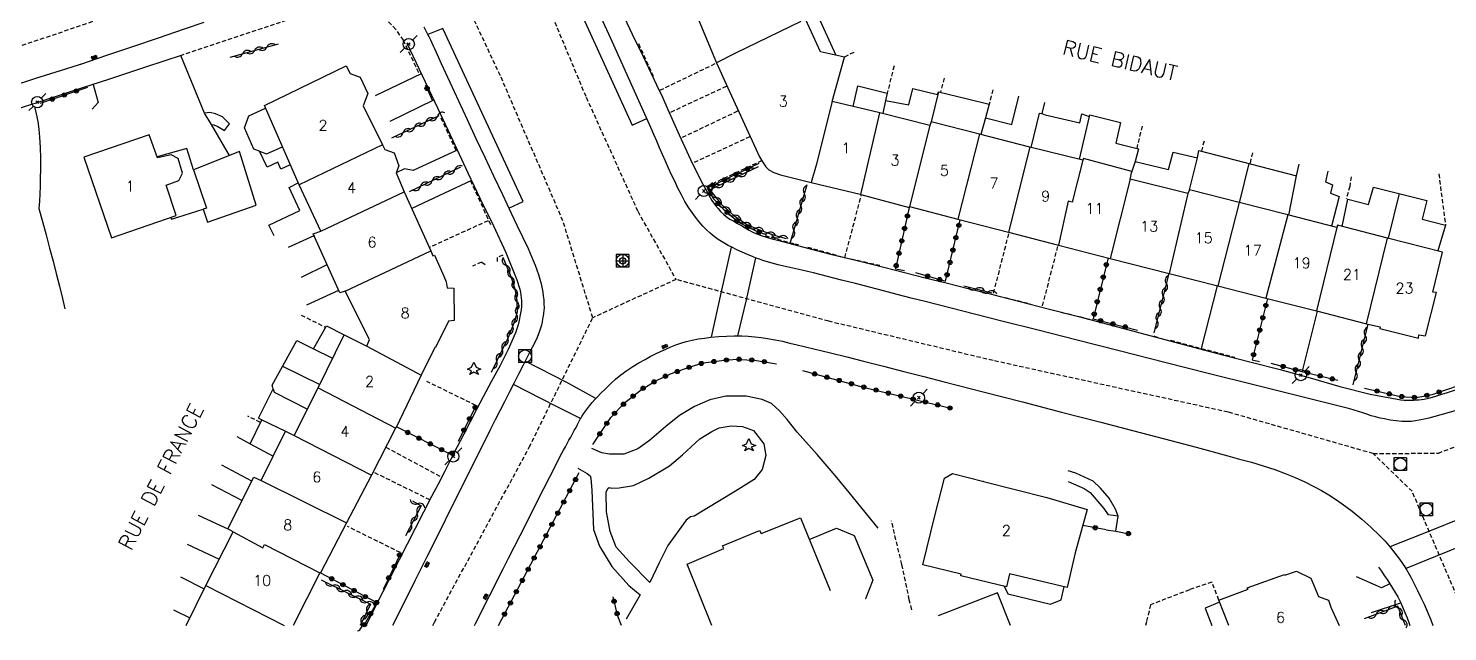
# Model space of a CAD drawing. Header units: millimetres. Extents: x 254999 to 256000, y 142999 to 144000.
# Drawn here: x 255585.3 to 255753, y 142999.3 to 143070.6 of the extents above; entities that cross this region are included whole.
import ezdxf
from ezdxf.enums import TextEntityAlignment as Align

# ---------------------------------------------------------------- set-up
doc = ezdxf.new("R2010")
doc.units = ezdxf.units.MM
doc.linetypes.add('DASHED', pattern=[0.75, 0.5, -0.25])
doc.layers.get('0').update_dxf_attribs({"linetype": 'CONTINUOUS'})
for name, color, linetype in [('W0001', 6, 'DASHED'), ('W0006', 2, 'CONTINUOUS'), ('W0014', 7, 'CONTINUOUS'), ('W0017', 7, 'CONTINUOUS'), ('W0020', 2, 'CONTINUOUS'), ('W0101', 7, 'CONTINUOUS'), ('W0104', 1, 'CONTINUOUS'), ('W0105', 7, 'CONTINUOUS'), ('W0112', 1, 'DASHED'), ('W0303', 7, 'CONTINUOUS'), ('W0310', 3, 'CONTINUOUS'), ('W0323', 7, 'CONTINUOUS'), ('W0333', 7, 'CONTINUOUS'), ('W0401', 7, 'CONTINUOUS'), ('W0420', 7, 'CONTINUOUS'), ('W0473', 7, 'CONTINUOUS'), ('W0853', 7, 'CONTINUOUS'), ('W0989', 7, 'CONTINUOUS'), ('W0991', 7, 'CONTINUOUS'), ('W1102', 7, 'CONTINUOUS')]:
    doc.layers.add(name, color=color, linetype=linetype)
doc.styles.get("Standard").update_dxf_attribs({"font": 'romans.shx', "width": 0.85})

# ---------------------------------------------------------------- blocks, each defined once
blk = doc.blocks.new('T473')
for p, q in [((-0.166667, 0.166667), (0.166667, -0.166667)), ((-0.166667, -0.166667), (0.166667, 0.166667)), ((0.500001, 0.500001), (1.000002, 1.000002)), ((-1.000002, -1.000002), (-0.500001, -0.500001))]:
    blk.add_line(p, q)
blk.add_ellipse((0, 0), major_axis=(0.471405, 0.471405), ratio=1, start_param=5.4977871438, end_param=11.780972451)
blk = doc.blocks.new('T401')
for p, q in [((-0.3, 0.3), (0, 0.3)), ((-0.3, -0.25), (-0.3, 0.3)), ((-0.3, 0.15), (0, 0.15)), ((-0.3, 0), (0, 0)), ((0, 0.3), (0, -0.25)), ((-0.3, -0.15), (0, -0.15)), ((-0.3, -0.25), (-0.3, -0.3)), ((-0.3, -0.3), (0, -0.3)), ((0, -0.3), (0, -0.25))]:
    blk.add_line(p, q)
blk = doc.blocks.new('T420')
for p, q in [((0.75, 0.75), (-0.75, 0.75)), ((-0.75, 0.75), (-0.75, -0.75)), ((0.75, 0.75), (0.75, -0.75)), ((0.75, -0.75), (-0.75, -0.75))]:
    blk.add_line(p, q)
blk.add_ellipse((0, 0), major_axis=(-0.53, 0.53), ratio=1, start_param=3.926991, end_param=10.210176)
blk = doc.blocks.new('T853')
for p, q in [((-0.75, 0), (0.75, 0)), ((0, 0.75), (0, -0.75))]:
    blk.add_line(p, q)
blk.add_ellipse((0, 0), major_axis=(-0.265, 0.265), ratio=1, start_param=3.926991, end_param=10.210176)
blk = doc.blocks.new('T303')
for p, q in [((-0.77, 0), (-0.28, 0.21)), ((-0.28, -0.21), (-0.77, 0)), ((-0.28, 0.21), (0, 0.83)), ((0, 0.83), (0.28, 0.21)), ((0.28, 0.21), (0.83, 0)), ((0.83, 0), (0.28, -0.21)), ((-0.49, -0.63), (-0.28, -0.21)), ((0, -0.35), (-0.49, -0.63)), ((0.56, -0.63), (0, -0.35)), ((0.28, -0.21), (0.56, -0.63))]:
    blk.add_line(p, q)
blk = doc.blocks.new('t310o')
at = {"color": 0, "linetype": 'Continuous'}
for centre, start, end in [((-0.5, 0.38), 216.8699, 323.1304), ((0.5, -0.37), 36.8699, 143.1303)]:
    blk.add_arc(centre, 0.625, start, end, dxfattribs=at)
blk = doc.blocks.new('t323o')
at = {"color": 0, "linetype": 'Continuous'}
for radius in [0.25, 0.15]:
    blk.add_circle((0, 0), radius, dxfattribs=at)

msp = doc.modelspace()

# ---------------------------------------------------------------- linework, layer by layer
at = {"layer": 'W0001'}
for points in [[(255641.72, 143087.32), (255645.48, 143076.16), (255651.22, 143062.43), (255657.32, 143048.95), (255661.83, 143040.9)], [(255652, 143036.37), (255648.48, 143047.81), (255641.08, 143064.98), (255636.77, 143074.13), (255631.17, 143084.19)], [(255615.52, 143079.3), (255592.12, 143071.11), (255569.69, 143063.51), (255557.02, 143058.07), (255549.18, 143044.68), (255540.28, 143020.7), (255532.51, 143000)], [(255744.22, 143020.31), (255751.93, 143020.36), (255764.45, 143025.15), (255794.23, 143035.33), (255827.53, 143046.77), (255848.39, 143053.72), (255869.52, 143060.3), (255886.68, 143066.08)], [(255661.83, 143040.9), (255652, 143036.37)], [(255744.22, 143020.31), (255727.07, 143025.21), (255699.3, 143031.3), (255679.88, 143035.95), (255661.83, 143040.9)], [(255633.1, 143000), (255633.29, 143000.38), (255644.49, 143021.05), (255652, 143036.37)], [(255755.6, 143000), (255748.82, 143015.85), (255744.22, 143020.31)]]:
    msp.add_lwpolyline(points, dxfattribs=at)
at = {"layer": 'W0006'}
for points in [[(255650.55, 143077.63), (255648.57, 143076.86), (255656.64, 143059.14), (255658.38, 143059.91)], [(255642.08, 143049.31), (255643.79, 143050.12), (255634.3, 143070.58), (255632.52, 143069.84)]]:
    msp.add_lwpolyline(points, dxfattribs=at)
at = {"layer": 'W0014'}
for points in [[(255754.15, 143025.46), (255752.94, 143025.08), (255752.24, 143024.88), (255751.53, 143024.68), (255750.82, 143024.5), (255750.1, 143024.34), (255749.66, 143024.26), (255749.21, 143024.18), (255748.77, 143024.12), (255748.32, 143024.1), (255747.62, 143024.11), (255746.93, 143024.17), (255746.24, 143024.27), (255745.56, 143024.4), (255745.04, 143024.51), (255744.52, 143024.64), (255744, 143024.79), (255743.49, 143024.95), (255742.99, 143025.12), (255742.48, 143025.28), (255741.97, 143025.43), (255741.45, 143025.58), (255740.04, 143025.95), (255738.63, 143026.32), (255737.22, 143026.68), (255735.8, 143027.03), (255734.39, 143027.37), (255732.97, 143027.72), (255731.55, 143028.07), (255730.14, 143028.42), (255724.88, 143029.75), (255719.62, 143031.08), (255714.36, 143032.42), (255709.1, 143033.75), (255704.64, 143034.88), (255700.19, 143036.01), (255695.74, 143037.15), (255691.29, 143038.28), (255689.64, 143038.7), (255687.99, 143039.13), (255686.34, 143039.55), (255684.69, 143039.98), (255683.04, 143040.4), (255681.39, 143040.82), (255679.74, 143041.24), (255678.09, 143041.66), (255677.39, 143041.83), (255676.69, 143041.99), (255675.99, 143042.15), (255675.29, 143042.3), (255674.59, 143042.47), (255673.89, 143042.64), (255673.19, 143042.82), (255672.5, 143043.02), (255672.11, 143043.14), (255671.71, 143043.28), (255671.32, 143043.42), (255670.94, 143043.58), (255670.3, 143043.84), (255669.66, 143044.11), (255669.04, 143044.4), (255668.42, 143044.71), (255668.01, 143044.92), (255667.6, 143045.14), (255667.2, 143045.37), (255666.82, 143045.63), (255666.34, 143045.99), (255665.88, 143046.37), (255665.44, 143046.77), (255665.02, 143047.2), (255664.57, 143047.71), (255664.13, 143048.24), (255663.73, 143048.79), (255663.35, 143049.36), (255662.89, 143050.12), (255662.47, 143050.91), (255662.07, 143051.7), (255661.68, 143052.5), (255661.31, 143053.28), (255660.95, 143054.07), (255660.59, 143054.86), (255660.25, 143055.66), (255659.9, 143056.45), (255659.56, 143057.25), (255659.21, 143058.05), (255658.86, 143058.84), (255657.29, 143062.36), (255655.72, 143065.87), (255654.13, 143069.38), (255652.5, 143072.87)], [(255591.51, 143066.36), (255594.57, 143067.39), (255597.63, 143068.43), (255600.69, 143069.47), (255603.75, 143070.51), (255606.06, 143071.3)], [(255632.04, 143070.75), (255632.25, 143070.38), (255632.44, 143069.99), (255632.62, 143069.6), (255632.81, 143069.21), (255632.97, 143068.87), (255633.13, 143068.52), (255633.29, 143068.18), (255633.44, 143067.83), (255633.6, 143067.48), (255633.75, 143067.13), (255633.91, 143066.78), (255634.07, 143066.44), (255635.09, 143064.22), (255636.12, 143062), (255637.16, 143059.79), (255638.2, 143057.57), (255639.24, 143055.36), (255640.28, 143053.15), (255641.32, 143050.94), (255642.36, 143048.72), (255643.02, 143047.33), (255643.7, 143045.94), (255644.36, 143044.54), (255644.97, 143043.12), (255645.19, 143042.58), (255645.39, 143042.04), (255645.59, 143041.49), (255645.76, 143040.93), (255645.86, 143040.55), (255645.95, 143040.17), (255646.02, 143039.78), (255646.09, 143039.4), (255646.15, 143038.94), (255646.2, 143038.48), (255646.23, 143038.02), (255646.24, 143037.55), (255646.22, 143037.22), (255646.18, 143036.89), (255646.13, 143036.56), (255646.07, 143036.23), (255646, 143035.86), (255645.93, 143035.49), (255645.83, 143035.13), (255645.72, 143034.77), (255645.41, 143034.02), (255645.06, 143033.29), (255644.68, 143032.58), (255644.31, 143031.86), (255643.77, 143030.77), (255643.22, 143029.69), (255642.67, 143028.61), (255642.12, 143027.52), (255641.57, 143026.44), (255641.02, 143025.36), (255640.47, 143024.28), (255639.92, 143023.2), (255639.15, 143021.66), (255638.38, 143020.13), (255637.61, 143018.59), (255636.85, 143017.05), (255636.09, 143015.51), (255635.32, 143013.98), (255634.56, 143012.44), (255633.79, 143010.9), (255632.39, 143008.09), (255630.99, 143005.28), (255629.59, 143002.48), (255628.35, 143000)], [(255655.72, 143071.91), (255656.34, 143070.57), (255656.98, 143069.24), (255657.63, 143067.91), (255658.28, 143066.59), (255658.92, 143065.26), (255659.55, 143063.92), (255660.23, 143062.45), (255660.89, 143060.97), (255661.55, 143059.49), (255662.2, 143058.01), (255662.87, 143056.54), (255663.56, 143055.07), (255664.27, 143053.61), (255665.01, 143052.17), (255665.35, 143051.52), (255665.71, 143050.86), (255666.09, 143050.23), (255666.52, 143049.62), (255666.8, 143049.27), (255667.1, 143048.94), (255667.43, 143048.63), (255667.77, 143048.34), (255668.2, 143048.04), (255668.66, 143047.77), (255669.12, 143047.51), (255669.58, 143047.26), (255669.99, 143047.01), (255670.41, 143046.76), (255670.83, 143046.52), (255671.26, 143046.32), (255671.89, 143046.08), (255672.53, 143045.89), (255673.18, 143045.71), (255673.82, 143045.54), (255676.96, 143044.7), (255680.1, 143043.9), (255683.26, 143043.12), (255686.4, 143042.33), (255688.85, 143041.72), (255691.3, 143041.1), (255693.75, 143040.49), (255696.2, 143039.87), (255698.65, 143039.26), (255701.1, 143038.64), (255703.55, 143038.02), (255705.99, 143037.39), (255709.4, 143036.51), (255712.81, 143035.61), (255716.21, 143034.71), (255719.61, 143033.8), (255723.01, 143032.9), (255726.42, 143032), (255729.82, 143031.11), (255733.23, 143030.23), (255736.77, 143029.26), (255740.3, 143028.24), (255743.88, 143027.32), (255747.5, 143026.67), (255747.88, 143026.63), (255748.27, 143026.62), (255748.65, 143026.63), (255749.03, 143026.64), (255749.33, 143026.65), (255749.64, 143026.67), (255749.94, 143026.7), (255750.24, 143026.74), (255750.95, 143026.9), (255751.64, 143027.11), (255752.33, 143027.33), (255753.02, 143027.55), (255755.12, 143028.22)], [(255630.01, 143068.84), (255631.84, 143065.01), (255633.65, 143061.18), (255635.46, 143057.34), (255637.25, 143053.49), (255638.74, 143050.36), (255640.26, 143047.23), (255641.72, 143044.07), (255643.02, 143040.85), (255643.15, 143040.48), (255643.27, 143040.11), (255643.37, 143039.73), (255643.46, 143039.35), (255643.51, 143039.04), (255643.55, 143038.72), (255643.57, 143038.39), (255643.57, 143038.07), (255643.56, 143037.68), (255643.52, 143037.3), (255643.46, 143036.91), (255643.39, 143036.53), (255643.29, 143036.03), (255643.18, 143035.54), (255643.04, 143035.06), (255642.87, 143034.58), (255642.02, 143032.63), (255641.05, 143030.74), (255640.02, 143028.88), (255639.03, 143027.01), (255638.27, 143025.54), (255637.52, 143024.06), (255636.76, 143022.59), (255635.99, 143021.12), (255635.23, 143019.64), (255634.47, 143018.17), (255633.71, 143016.7), (255632.95, 143015.22), (255630.07, 143009.59), (255627.19, 143003.95), (255625.18, 143000)], [(255603.46, 143067.41), (255599.16, 143066), (255594.87, 143064.59), (255590.58, 143063.18), (255586.29, 143061.77), (255584.82, 143061.29), (255583.35, 143060.8), (255581.88, 143060.32), (255580.42, 143059.83)], [(255572.99, 143060.08), (255573.93, 143060.41), (255574.86, 143060.75), (255575.79, 143061.09), (255576.72, 143061.44), (255577.65, 143061.78), (255578.59, 143062.12), (255579.52, 143062.46), (255580.46, 143062.78), (255583.32, 143063.75), (255586.2, 143064.69), (255589.08, 143065.61), (255591.97, 143066.5)], [(255638.04, 143000), (255638.16, 143000.23), (255638.81, 143001.52), (255639.46, 143002.81), (255640.11, 143004.09), (255640.76, 143005.38), (255641.41, 143006.67), (255642.06, 143007.96), (255642.71, 143009.24), (255644.11, 143012.02), (255645.51, 143014.8), (255646.91, 143017.57), (255648.35, 143020.34), (255648.55, 143020.72), (255648.76, 143021.11), (255648.97, 143021.49), (255649.18, 143021.88), (255649.39, 143022.26), (255649.6, 143022.64), (255649.81, 143023.03), (255650.02, 143023.41), (255650.1, 143023.57), (255650.19, 143023.74), (255650.27, 143023.9), (255650.35, 143024.06), (255650.43, 143024.22), (255650.52, 143024.38), (255650.61, 143024.54), (255650.7, 143024.7), (255650.92, 143025.02), (255651.14, 143025.34), (255651.37, 143025.65), (255651.62, 143025.95), (255651.93, 143026.33), (255652.26, 143026.7), (255652.59, 143027.05), (255652.93, 143027.4), (255653.51, 143027.98), (255654.09, 143028.56), (255654.69, 143029.11), (255655.32, 143029.63), (255656.01, 143030.13), (255656.73, 143030.59), (255657.46, 143031.03), (255658.19, 143031.45), (255658.79, 143031.78), (255659.4, 143032.09), (255660.02, 143032.38), (255660.65, 143032.66), (255661.23, 143032.91), (255661.81, 143033.15), (255662.41, 143033.37), (255663.02, 143033.55), (255663.74, 143033.73), (255664.48, 143033.86), (255665.22, 143033.97), (255665.96, 143034.06), (255666.87, 143034.14), (255667.79, 143034.2), (255668.7, 143034.23), (255669.62, 143034.23), (255670.38, 143034.19), (255671.14, 143034.12), (255671.9, 143034.03), (255672.66, 143033.92), (255673.54, 143033.76), (255674.42, 143033.58), (255675.29, 143033.38), (255676.17, 143033.17), (255678.12, 143032.71), (255680.08, 143032.23), (255682.03, 143031.74), (255683.98, 143031.24), (255686.36, 143030.64), (255688.75, 143030.03), (255691.13, 143029.42), (255693.51, 143028.8), (255698.15, 143027.61), (255702.78, 143026.41), (255707.41, 143025.21), (255712.04, 143024.01), (255715.8, 143023.03), (255719.55, 143022.05), (255723.3, 143021.05), (255727.04, 143020.03), (255728.44, 143019.65), (255729.84, 143019.28), (255731.24, 143018.88), (255732.62, 143018.42), (255733.81, 143017.97), (255734.99, 143017.48), (255736.15, 143016.95), (255737.29, 143016.39), (255738.13, 143015.93), (255738.97, 143015.44), (255739.78, 143014.92), (255740.58, 143014.37), (255741.74, 143013.5), (255742.87, 143012.57), (255743.96, 143011.61), (255745.01, 143010.6), (255745.64, 143009.94), (255746.23, 143009.26), (255746.8, 143008.55), (255747.34, 143007.83), (255747.7, 143007.31), (255748.03, 143006.79), (255748.35, 143006.25), (255748.66, 143005.7), (255749.08, 143004.91), (255749.48, 143004.11), (255749.87, 143003.3), (255750.24, 143002.49), (255751.02, 143000.66), (255751.29, 143000)], [(255744.87, 143006.87), (255745.21, 143006.39), (255745.54, 143005.91), (255745.87, 143005.42), (255746.18, 143004.92), (255746.51, 143004.41), (255746.83, 143003.89), (255747.14, 143003.36), (255747.42, 143002.82), (255747.71, 143002.18), (255747.98, 143001.53), (255748.23, 143000.88), (255748.47, 143000.22), (255748.55, 143000)]]:
    msp.add_lwpolyline(points, dxfattribs=at)
at = {"layer": 'W0017'}
for points in [[(255609.06, 143055.53), (255606.96, 143059.21), (255606.13, 143060.57), (255603.3, 143067.36)], [(255592.95, 143063.96), (255593.56, 143061.81), (255592.85, 143061.04)], [(255631.72, 143065.22), (255626.3, 143062.62)], [(255633.19, 143062.1), (255628.02, 143059.58)], [(255586.03, 143061.36), (255586.23, 143060.46), (255586.4, 143059.56), (255586.53, 143058.65), (255586.63, 143057.73), (255586.71, 143056.49), (255586.74, 143055.25), (255586.73, 143054.02), (255586.71, 143052.78), (255586.69, 143051.9), (255586.65, 143051.02), (255586.61, 143050.14), (255586.54, 143049.27)], [(255635.99, 143056.16), (255630.77, 143053.77), (255629.74, 143053.99), (255628.77, 143053.49)], [(255637.68, 143052.58), (255630.61, 143049.29)], [(255586.54, 143049.28), (255586.97, 143047.73), (255587.4, 143046.17), (255587.81, 143044.61), (255588.22, 143043.05), (255588.59, 143041.58), (255588.96, 143040.11), (255589.32, 143038.64), (255589.6, 143037.41)], [(255685.73, 143011.49), (255682.31, 143015.7), (255680.64, 143017.72), (255678.53, 143020.2), (255676.17, 143022.85), (255674.97, 143024.34), (255674.07, 143025.35), (255673.11, 143026.24), (255672.02, 143026.69), (255670.14, 143027.08), (255667.74, 143027.09), (255665.82, 143026.65), (255664.04, 143025.89), (255662.25, 143024.83), (255660.63, 143023.5), (255658.69, 143021.85), (255657.33, 143020.88), (255655.69, 143020.25), (255653.97, 143020.24), (255653.07, 143020.4), (255651.9, 143020.9)], [(255650.24, 143018.58), (255651.32, 143017.97), (255651.68, 143017.69), (255651.77, 143017.42), (255651.87, 143015.95), (255652.08, 143011.32), (255652.79, 143009.38), (255654.24, 143006.95), (255656.25, 143004.72), (255657.6, 143003.63), (255655.96, 143000.73)], [(255714.07, 143012.92), (255713.77, 143013.75), (255713.01, 143015.02), (255712, 143016.21), (255711.12, 143017.03), (255709.1, 143017.98), (255708.17, 143018.28)], [(255708.18, 143016.99), (255710.08, 143016.2), (255710.8, 143015.72), (255712.39, 143013.8), (255712.9, 143013.08)], [(255746.2, 143004.9), (255745.19, 143004.42), (255742.27, 143005.73)], [(255744.02, 143001.52), (255747.49, 143002.66)]]:
    msp.add_lwpolyline(points, dxfattribs=at)
msp.add_lwpolyline([(255658.75, 143005.07), (255656.36, 143007.5), (255654.75, 143009.25), (255654.06, 143011.09), (255653.64, 143013.44), (255653.57, 143015.74), (255653.79, 143016.2), (255653.94, 143016.29), (255654.26, 143016.24), (255655.13, 143016.26), (255656.82, 143016.53), (255658.63, 143017.4), (255661.05, 143018.85), (255662.6, 143020.16), (255664.65, 143022.07), (255666.06, 143022.92), (255666.95, 143023.34), (255668.35, 143023.6), (255669.68, 143023.51), (255670.99, 143023.05), (255672.21, 143021.46), (255672.46, 143020.09), (255672.01, 143018.44), (255671.07, 143017.25), (255668.85, 143015.87), (255665.28, 143013.7), (255664, 143012.91), (255663.55, 143012.85), (255663.03, 143012.44), (255660.89, 143009.44), (255659.84, 143007.4)], close=True, dxfattribs=at)
at = {"layer": 'W0020'}
for points in [[(255666.04, 143034.07), (255667.16, 143039.29), (255668.38, 143044.73)], [(255669.16, 143034.23), (255670.16, 143038.47), (255671.27, 143043.44)], [(255652.38, 143026.82), (255648.93, 143028.71), (255644, 143031.24)], [(255642.61, 143028.52), (255647.61, 143025.97), (255650.58, 143024.47)], [(255755.57, 143013.01), (255750.08, 143010.84), (255746.21, 143009.3)], [(255748.06, 143006.73), (255751.82, 143008.26), (255756.6, 143010.2)]]:
    msp.add_lwpolyline(points, dxfattribs=at)
at = {"layer": 'W0101'}
for points in [[(255664.13, 143072.46), (255666.63, 143066.52)], [(255681.74, 143067.18), (255678.91, 143067.81), (255677.16, 143071.59)], [(255680.31, 143061.94), (255681.74, 143067.18)], [(255617.29, 143052.07), (255613.2, 143061.45), (255622.84, 143066.15), (255623.33, 143065.26), (255624.52, 143064.81), (255625.41, 143062.86), (255624.87, 143061.43), (255627.16, 143056.81)], [(255666.63, 143066.52), (255667.98, 143063.55), (255671.72, 143055.41), (255672.06, 143054.78), (255672.44, 143054.19), (255672.82, 143053.84), (255673.39, 143053.52), (255674.17, 143053.28), (255677.79, 143052.34)], [(255685.93, 143060.6), (255680.31, 143061.94)], [(255691.83, 143059.1), (255685.93, 143060.6)], [(255697.72, 143058.06), (255691.99, 143059.54), (255691.83, 143059.1)], [(255703.64, 143056.53), (255697.72, 143058.06)], [(255627.16, 143056.81), (255627.44, 143056.25), (255628.52, 143055.88), (255629.1, 143054.32), (255628.77, 143053.49), (255629.73, 143051.26)], [(255709.91, 143055.01), (255703.64, 143056.53)], [(255715.51, 143052.76), (255715.71, 143053.67), (255709.98, 143055.21), (255709.91, 143055.01)], [(255619.86, 143046.62), (255617.29, 143052.07)], [(255677.79, 143052.34), (255677.79, 143052.35), (255677.79, 143052.34), (255683.61, 143050.96), (255683.6, 143050.97), (255683.69, 143050.94)], [(255722.32, 143051.05), (255715.51, 143052.76)], [(255629.73, 143051.26), (255632.85, 143044.28)], [(255683.69, 143050.94), (255689.41, 143049.39), (255689.43, 143049.5)], [(255722.51, 143051.49), (255722.32, 143051.05)], [(255728.37, 143049.99), (255722.51, 143051.49)], [(255689.43, 143049.5), (255695.15, 143048.02)], [(255734.14, 143048.52), (255728.37, 143049.99)], [(255695.15, 143048.02), (255701.13, 143046.48)], [(255739.93, 143047.04), (255734.14, 143048.52)], [(255745.91, 143045.79), (255739.99, 143047.31), (255739.93, 143047.04)], [(255622.75, 143039.52), (255622.1, 143039.33), (255618.97, 143046.27), (255619.86, 143046.62)], [(255701.13, 143046.48), (255707.04, 143044.95)], [(255743.44, 143035.64), (255745.04, 143035.31), (255745.01, 143035.09), (255749.58, 143033.94), (255749.64, 143034.33), (255750.4, 143034.23), (255751.69, 143039.36), (255751.29, 143039.39), (255752.41, 143044.12), (255745.91, 143045.79)], [(255632.85, 143044.28), (255633.11, 143043.7), (255633.29, 143043.76), (255634.4, 143041.29), (255634.69, 143040.61), (255634.78, 143039.89), (255635.6, 143039.87), (255635.61, 143036.03), (255634.94, 143035.95), (255633.4, 143032.84), (255633.35, 143032.86), (255631.71, 143029.58)], [(255707.04, 143044.95), (255713.15, 143043.38)], [(255713.15, 143043.38), (255720.11, 143041.58)], [(255720.11, 143041.58), (255720.26, 143041.54), (255725.87, 143040.13)], [(255625.31, 143033), (255625.62, 143033.8), (255622.74, 143039.52), (255622.75, 143039.52)], [(255725.87, 143040.13), (255731.55, 143038.7)], [(255731.55, 143038.7), (255737.53, 143037.19)], [(255737.53, 143037.19), (255743.44, 143035.64)], [(255619.53, 143028.08), (255622.63, 143034.33)], [(255622.63, 143034.33), (255625.31, 143033)], [(255631.71, 143029.58), (255628.71, 143023.31)], [(255616.7, 143022.45), (255619.53, 143028.08)], [(255612.81, 143017.13), (255612.81, 143017.14), (255615.69, 143022.96)], [(255615.69, 143022.96), (255616.7, 143022.45)], [(255628.71, 143023.31), (255628.7, 143023.31), (255625.86, 143017.75)], [(255608.89, 143011.4), (255611.93, 143017.54), (255612.81, 143017.13)], [(255625.86, 143017.75), (255622.91, 143012.12), (255622.9, 143012.12)], [(255622.9, 143012.12), (255619.82, 143006.21), (255619.75, 143006.23)], [(255663.15, 143007.22), (255667.47, 143009.09), (255667.32, 143009.42), (255671.7, 143011.2), (255671.92, 143010.88), (255676.53, 143012.72), (255680.05, 143004.12)], [(255606.28, 143004.73), (255606.26, 143004.73), (255609.49, 143011.05)], [(255609.49, 143011.05), (255608.89, 143011.4)], [(255666.07, 143000), (255663.15, 143007.22)], [(255619.75, 143006.23), (255616.58, 143000)], [(255727.15, 143000), (255725.99, 143002.98), (255729.44, 143004.29), (255729.35, 143004.42), (255733.73, 143006.03), (255733.79, 143005.92), (255735.15, 143006.4), (255736.86, 143005.6), (255737.77, 143003.41), (255738.94, 143002.97), (255739.22, 143002.16), (255740.2, 143000)], [(255603.93, 143000), (255606.28, 143004.73)]]:
    msp.add_lwpolyline(points, dxfattribs=at)
for points in [[(255602.78, 143048.45), (255601.57, 143052.06), (255603.09, 143052.59), (255603.53, 143053.47), (255603, 143055.21), (255602.17, 143055.64), (255600.57, 143055.27), (255599.59, 143058.01), (255591.85, 143055.34), (255595.14, 143045.82)], [(255691.01, 143007.16), (255692.42, 143012.95), (255693.57, 143017.41), (255694.53, 143017.94), (255698.2, 143017.02), (255698.19, 143017.02), (255705.67, 143015.1), (255705.67, 143015.1), (255710.41, 143013.69), (255709.02, 143008.56), (255708.06, 143004.49), (255701.26, 143006.1), (255700.91, 143004.56), (255695.5, 143005.87), (255695.52, 143006.05)]]:
    msp.add_lwpolyline(points, close=True, dxfattribs=at)
at = {"layer": 'W0104'}
for points in [[(255678.63, 143071.98), (255680.71, 143067.41), (255680.71, 143067.41)], [(255682.79, 143061.35), (255682.79, 143061.36), (255683.31, 143063.77), (255686.79, 143062.9), (255686.6, 143062.06)], [(255686.6, 143062.06), (255686.28, 143060.51), (255686.28, 143060.51)], [(255686.6, 143062.06), (255689.37, 143061.53), (255689.82, 143063.45), (255692.75, 143062.77), (255692.84, 143063.06)], [(255692.84, 143063.06), (255691.99, 143059.54), (255692, 143059.54)], [(255692.84, 143063.06), (255696.29, 143062.24), (255696.29, 143062.24), (255698.85, 143061.61), (255698.42, 143060.01)], [(255698.42, 143060.01), (255701.54, 143059.2), (255702.37, 143062.56)], [(255612.62, 143056.06), (255611.96, 143056.28), (255610.85, 143058.81), (255611.35, 143060.25), (255613.34, 143061.14), (255613.34, 143061.14)], [(255703.81, 143056.49), (255703.82, 143056.49), (255704.78, 143060.57), (255705.06, 143060.53)], [(255705.4, 143061.82), (255705.06, 143060.53)], [(255705.06, 143060.53), (255705.48, 143060.37), (255709.57, 143059.42), (255709.79, 143060.49), (255710.66, 143060.16)], [(255710.66, 143060.16), (255710.74, 143060.36), (255714.36, 143059.44), (255713.82, 143057.02), (255716.48, 143056.32), (255716.09, 143054.85)], [(255698.42, 143060.01), (255697.86, 143058.02), (255697.87, 143058.02)], [(255710.66, 143060.16), (255709.49, 143055.11), (255709.49, 143055.11)], [(255604.83, 143053.85), (255604.02, 143056.39), (255600.52, 143055.4), (255600.53, 143055.4)], [(255605.95, 143049.19), (255606.48, 143047.66), (255612.22, 143049.69), (255610.27, 143056.02), (255604.83, 143053.85)], [(255612.62, 143056.06), (255613.45, 143055.75), (255615.33, 143056.58), (255615.33, 143056.59)], [(255616.26, 143054.44), (255616.25, 143054.44), (255615.15, 143053.95), (255614.8, 143054.76), (255613.53, 143054.17), (255612.62, 143056.06)], [(255716.09, 143054.85), (255716.1, 143054.85), (255720.02, 143053.91), (255720.6, 143055.94), (255723.48, 143055.27)], [(255723.48, 143055.27), (255723.62, 143056.14), (255735.18, 143053.15)], [(255604.83, 143053.85), (255606.37, 143049.32), (255605.95, 143049.19)], [(255716.09, 143054.85), (255715.68, 143053.54), (255715.68, 143053.55)], [(255722.51, 143051.49), (255722.52, 143051.49), (255723.48, 143055.27)], [(255728.37, 143049.99), (255728.47, 143050.11), (255729.56, 143054.61)], [(255735.18, 143053.15), (255735.48, 143054.53)], [(255738.86, 143053.71), (255738.61, 143052.43), (255739.42, 143052.08), (255739.18, 143051.08), (255740.21, 143050.71), (255739.31, 143047.2), (255739.31, 143047.2)], [(255614.34, 143046.05), (255613.71, 143047.3), (255617.39, 143049.06), (255616.11, 143051.77), (255617.19, 143052.31), (255617.19, 143052.31)], [(255734.25, 143048.49), (255734.25, 143048.49), (255735.18, 143053.15)], [(255740.55, 143047.16), (255740.56, 143047.16), (255741.25, 143050.38), (255743.68, 143049.76), (255744.26, 143051.82), (255750.58, 143050.22), (255750.01, 143048.02), (255750.02, 143048.02), (255752.78, 143047.33), (255751.88, 143044.26), (255751.87, 143044.26)], [(255746.04, 143045.76), (255746.04, 143045.76), (255747.32, 143051.05)], [(255602.14, 143048.23), (255602.15, 143048.23), (255602.22, 143048.03), (255605.95, 143049.19)], [(255616.05, 143044.73), (255619.06, 143046.08), (255619.07, 143046.07)], [(255617.58, 143041.17), (255620.6, 143042.65), (255620.6, 143042.65)], [(255621.98, 143039.61), (255621.97, 143039.6), (255618.15, 143037.84)], [(255619, 143032.68), (255619.01, 143032.68), (255620.53, 143035.41), (255622.63, 143034.33)], [(255614.24, 143027.95), (255614.11, 143028.38), (255617.02, 143033.68), (255619, 143032.68)], [(255619, 143032.68), (255621.26, 143031.57)], [(255615.35, 143030.65), (255619.73, 143028.48), (255619.73, 143028.48)], [(255611.53, 143021.48), (255612.88, 143024.31), (255612.87, 143024.31), (255612.51, 143024.51), (255614.24, 143027.95)], [(255614.24, 143027.95), (255614.34, 143027.58), (255618.27, 143025.57), (255618.27, 143025.57)], [(255612.88, 143024.31), (255615.69, 143022.96)], [(255609.95, 143022.34), (255611.53, 143021.48)], [(255611.53, 143021.48), (255614.23, 143020.01), (255614.23, 143020.01)], [(255611.69, 143017.06), (255611.69, 143017.06), (255608.16, 143018.95)], [(255606.94, 143016.64), (255610.56, 143014.77), (255610.56, 143014.77)], [(255605.38, 143013.04), (255608.89, 143011.4)], [(255677.58, 143010.16), (255677.58, 143010.16), (255680.81, 143011.5), (255682.89, 143010.64), (255685.11, 143005.36), (255684.22, 143003.15), (255684.21, 143003.14)], [(255604.05, 143009.59), (255607.85, 143007.83), (255607.85, 143007.82)], [(255603.26, 143005.75), (255606.08, 143004.33), (255606.08, 143004.33)], [(255699.84, 143003.85), (255692.8, 143001.12)], [(255701.37, 143000), (255699.84, 143003.85)], [(255700.61, 143004.63), (255700.6, 143004.64), (255701.05, 143003.73), (255706.11, 143002.51), (255707.34, 143003.02), (255707.69, 143004.58), (255707.69, 143004.58)], [(255602.45, 143001.82), (255604.38, 143000.91), (255604.38, 143000.9)], [(255726.08, 143002.74), (255726.08, 143002.74), (255724.38, 143002.04), (255725.16, 143000)]]:
    msp.add_lwpolyline(points, dxfattribs=at)
at = {"layer": 'W0105'}
for points in [[(255606.96, 143059.21), (255607.21, 143059.17), (255607.7, 143058.96), (255608.46, 143058.51), (255609.08, 143059.29), (255608.25, 143060.12), (255607.42, 143060.49), (255606.75, 143060.63), (255606.13, 143060.57)], [(255712.66, 143011.31), (255713.82, 143011.15), (255714.07, 143012.92), (255712.9, 143013.08)]]:
    msp.add_lwpolyline(points, dxfattribs=at)
at = {"layer": 'W0112'}
for points in [[(255631.43, 143065.33), (255629.63, 143069.18), (255628.72, 143070.46), (255627.71, 143071.5), (255626.71, 143072.14), (255625.59, 143072.73), (255624.23, 143073.1), (255622.36, 143073.42), (255620.74, 143073.15), (255603.46, 143067.41)], [(255657.39, 143068.78), (255659.26, 143064.68)], [(255682.84, 143067.74), (255681.74, 143067.18)], [(255659.93, 143063.27), (255666.64, 143066.49)], [(255687.6, 143066.14), (255686.79, 143062.9)], [(255661.24, 143060.69), (255667.88, 143063.77)], [(255693.52, 143064.7), (255693.09, 143063.01)], [(255699.28, 143063.31), (255698.85, 143061.61)], [(255662.59, 143057.7), (255669.22, 143060.85)], [(255635.85, 143056.12), (255634, 143060.12)], [(255716.91, 143059.03), (255716.28, 143056.37)], [(255664.02, 143054.75), (255670.62, 143057.81)], [(255724.24, 143057.26), (255723.92, 143056.06)], [(255729.95, 143055.87), (255729.66, 143054.58)], [(255665.46, 143051.89), (255671.97, 143054.94)], [(255639.97, 143047.34), (255637.53, 143052.63)], [(255741.62, 143053.04), (255741.45, 143051.89), (255741.45, 143051.9), (255741.04, 143050.39)], [(255751.98, 143053.37), (255752.77, 143047.33)], [(255681.79, 143043.48), (255683.76, 143050.92)], [(255639.63, 143047.84), (255632.68, 143044.67)], [(255672.38, 143046.08), (255675.89, 143045.09), (255676.31, 143045.02)], [(255699.37, 143039.28), (255701.21, 143046.46)], [(255641.37, 143043.78), (255640.71, 143043.49), (255640.71, 143043)], [(255677.4, 143044.73), (255681.78, 143043.48), (255685.98, 143042.56)], [(255705.16, 143037.78), (255707.01, 143044.96)], [(255639.3, 143042.62), (255638.84, 143042.95), (255637.79, 143042.46)], [(255699.27, 143039.1), (255703.68, 143038.04)], [(255706.59, 143037.22), (255711.07, 143036.12)], [(255617.54, 143036.69), (255620.44, 143035.23)], [(255718.29, 143034.21), (255719.18, 143033.91)], [(255720.29, 143033.71), (255727.88, 143031.7)], [(255638.17, 143026.01), (255632.4, 143028.83)], [(255612.72, 143023.99), (255611.22, 143024.75)], [(255627.54, 143021.05), (255634.14, 143017.52)], [(255632.75, 143014.83), (255626.05, 143018.13)], [(255689.71, 143001.85), (255689.4, 143003.03), (255689.41, 143003.03), (255688.52, 143007.2), (255687.3, 143012.36)], [(255629.27, 143008.6), (255623.03, 143011.69)], [(255725.99, 143002.98), (255725.17, 143005.12), (255722.5, 143004.2), (255717.92, 143002.43), (255717.42, 143000.41), (255717.32, 143000)]]:
    msp.add_lwpolyline(points, dxfattribs=at)
at = {"layer": 'W0310'}
for points in [[(255609.15, 143067.17), (255614.85, 143068.74)], [(255633.79, 143060.24), (255628.22, 143057.58)], [(255636.35, 143054.15), (255630.29, 143051.26)], [(255671.55, 143054.22), (255665.85, 143051.49), (255667.17, 143049.78), (255668.67, 143048.46), (255670.22, 143047.4), (255671.72, 143046.76), (255673.3, 143046.15), (255674.87, 143045.74)], [(255677.3, 143052.07), (255675.32, 143045.28)], [(255641.36, 143043.52), (255642.31, 143041.26), (255642.78, 143039.77), (255643.03, 143038.44), (255643.06, 143037.08), (255642.8, 143036.05), (255642, 143034.05), (255639.99, 143029.91)], [(255720.08, 143041.59), (255718.31, 143034.57)], [(255695.86, 143040.15), (255699.17, 143039.31)], [(255741.87, 143028.45), (255743.62, 143035.6)], [(255630.68, 143014.72), (255631.71, 143014.14), (255629.87, 143010.59)], [(255619.92, 143005.37), (255625.75, 143002.52), (255624.51, 143000)], [(255748.03, 143000), (255747.14, 143002.29), (255743.17, 143000.79)]]:
    msp.add_lwpolyline(points, dxfattribs=at)
at = {"layer": 'W0323'}
for points in [[(255632.22, 143063.91), (255633.01, 143062.09)], [(255586.7, 143061.75), (255592.31, 143063.62)], [(255671.61, 143054.62), (255665.51, 143051.67), (255666.27, 143050.43), (255667.41, 143049.25), (255669.24, 143047.65), (255671.33, 143046.6), (255672.48, 143046.22)], [(255689.41, 143049.39), (255687.77, 143042.15), (255688.85, 143041.94)], [(255690.12, 143041.7), (255693.68, 143040.68), (255695.42, 143047.95)], [(255712.89, 143043.44), (255711.12, 143036.24), (255716.37, 143034.91)], [(255731.75, 143038.64), (255729.94, 143031.41), (255730.81, 143031.21)], [(255652, 143021.39), (255654.13, 143024.59), (255655.74, 143026.29), (255657.75, 143027.9), (255659.45, 143028.91), (255661.17, 143029.73), (255663.38, 143030.51), (255665.03, 143031.02), (255667.58, 143031.35), (255669.07, 143031.47), (255671.35, 143031.33), (255673.72, 143030.93)], [(255732.13, 143030.99), (255735.81, 143030.03), (255740.05, 143028.98)], [(255676.77, 143030.12), (255683.96, 143028.18), (255694.33, 143025.68)], [(255743.22, 143028.06), (255747.46, 143027.06), (255749.33, 143026.94), (255751.18, 143027.31), (255757.67, 143029.5)], [(255638.2, 143025.94), (255636.1, 143021.73)], [(255635.53, 143020.63), (255635.31, 143020.17), (255628.79, 143023.49)], [(255640.87, 143000), (255650.41, 143018.07)], [(255712.66, 143011.31), (255709.9, 143011.8)], [(255713.82, 143011.15), (255715.56, 143010.8)], [(255629.3, 143008.58), (255627.24, 143004.26)], [(255619.82, 143006.21), (255626.47, 143002.69), (255624.96, 143000)], [(255655.4, 143000), (255654.96, 143001.09), (255654.4, 143003.36)]]:
    msp.add_lwpolyline(points, dxfattribs=at)
at = {"layer": 'W0333'}
for points in [[(255723.93, 143032.75), (255725.83, 143040.14)], [(255735.87, 143030.05), (255737.64, 143037.15)]]:
    msp.add_lwpolyline(points, dxfattribs=at)
at = {"layer": 'W1102'}
for points in [[(255676.6, 143071.39), (255668.88, 143067.66), (255666.63, 143066.52)], [(255680.31, 143061.94), (255678.39, 143054.41), (255677.79, 143052.34)], [(255683.69, 143050.94), (255685.93, 143060.6)], [(255691.83, 143059.1), (255689.43, 143049.5)], [(255697.72, 143058.06), (255695.15, 143048.02)], [(255627.16, 143056.81), (255617.29, 143052.07)], [(255703.64, 143056.53), (255701.13, 143046.48)], [(255709.91, 143055.01), (255708.66, 143050.03), (255708.17, 143050.15), (255707.04, 143044.95)], [(255715.51, 143052.76), (255713.15, 143043.38)], [(255619.86, 143046.62), (255629.73, 143051.26)], [(255722.32, 143051.05), (255720.11, 143041.58)], [(255728.37, 143049.99), (255725.87, 143040.13)], [(255734.14, 143048.52), (255731.55, 143038.7)], [(255739.93, 143047.04), (255737.53, 143037.19)], [(255743.44, 143035.64), (255745.91, 143045.79)], [(255622.75, 143039.52), (255632.85, 143044.28)], [(255625.31, 143033), (255631.71, 143029.58)], [(255619.53, 143028.08), (255628.71, 143023.31)], [(255616.7, 143022.45), (255625.86, 143017.75)], [(255612.81, 143017.13), (255622.9, 143012.12)], [(255609.49, 143011.05), (255613.02, 143009.18), (255613.21, 143009.56), (255619.75, 143006.23)], [(255606.28, 143004.73), (255615.54, 143000)]]:
    msp.add_lwpolyline(points, dxfattribs=at)

# ---------------------------------------------------------------- block references
at = {"layer": 'W0303'}
for p in [(255637.95, 143030.3), (255670.45, 143021.26)]:
    msp.add_blockref('T303', p, dxfattribs=at)
at = {"layer": 'W0310'}
for p, rotation in [((255613.49, 143068.36), 15.31715744995093), ((255610.6, 143067.57), 15.31715744995093), ((255612.04, 143067.97), 15.31715744995093), ((255633.63, 143060.17), 205.5319469663088), ((255629.57, 143058.23), 205.5319469663088), ((255630.92, 143058.87), 205.5319469663088), ((255632.28, 143059.52), 205.5319469663088), ((255634.35, 143053.2), 205.5465837790853), ((255635.71, 143053.85), 205.5465837790853), ((255670.19, 143053.57), 205.6154843205345), ((255631.65, 143051.9), 205.5465837790853), ((255633, 143052.55), 205.5465837790853), ((255666.14, 143051.63), 205.6154843205345), ((255667.49, 143052.27), 205.6154843205345), ((255668.84, 143052.92), 205.6154843205345), ((255677, 143051.04), 253.746277998086), ((255666.57, 143050.55), 307.5653552531018), ((255676.58, 143049.6), 253.746277998086), ((255667.56, 143049.43), 318.6979221231516), ((255668.69, 143048.44), 325.6777404667287), ((255676.16, 143048.16), 253.746277998086), ((255669.93, 143047.6), 325.6777404667287), ((255671.28, 143046.95), 337.0417194616725), ((255672.67, 143046.39), 338.7652958651679), ((255675.74, 143046.72), 253.746277998086), ((255674.1, 143045.94), 345.4237315138919), ((255641.76, 143042.56), 292.6647943479094), ((255642.33, 143041.17), 287.5677731740797), ((255642.78, 143039.74), 280.6300434148743), ((255697.32, 143039.78), 345.6465118999149), ((255719.78, 143040.39), 255.8332424536835), ((255643.03, 143038.26), 271.2636725516222), ((255698.77, 143039.41), 345.6465118999149), ((255719.41, 143038.93), 255.8332424536835), ((255642.98, 143036.77), 255.6105678446845), ((255718.68, 143036.02), 255.8332424536835), ((255719.05, 143037.48), 255.8332424536835), ((255642.52, 143035.35), 248.2233531442407), ((255743.3, 143034.27), 76.28069021161488), ((255641.3, 143032.61), 244.1088546867218), ((255641.95, 143033.96), 244.1088546867218), ((255742.94, 143032.82), 76.28069021161488), ((255640.64, 143031.26), 244.1088546867218), ((255742.59, 143031.36), 76.28069021161488), ((255742.23, 143029.9), 76.28069021161488), ((255631.28, 143014.38), 330.6633382199925), ((255631.25, 143013.25), 242.5509830115379), ((255630.56, 143011.92), 242.5509830115379), ((255621.27, 143004.71), 334.015629408803), ((255622.62, 143004.05), 334.015629408803), ((255623.97, 143003.39), 334.015629408803), ((255625.32, 143002.74), 334.015629408803), ((255625.31, 143001.61), 243.7947486854869), ((255744.58, 143001.32), 200.7064150343602), ((255745.98, 143001.85), 200.7064150343602), ((255747.23, 143002.05), 111.3847438049989), ((255747.78, 143000.65), 111.3847438049989), ((255624.64, 143000.27), 243.7947486854869)]:
    msp.add_blockref('t310o', p, dxfattribs=dict(at, rotation=rotation))
at = {"layer": 'W0323'}
for p, rotation in [((255632.42, 143063.47), 293.4560298414016), ((255588.12, 143062.22), 18.37672453902452), ((255589.55, 143062.7), 18.37672453902452), ((255590.97, 143063.17), 18.37672453902452), ((255668.91, 143053.31), 205.8168208864924), ((255670.26, 143053.97), 205.8168208864924), ((255666.21, 143052.01), 205.8168208864924), ((255667.56, 143052.66), 205.8168208864924), ((255665.89, 143051.05), 301.8136198193408), ((255666.8, 143049.88), 313.859195860403), ((255667.88, 143048.84), 319.0001857608411), ((255689.18, 143048.39), 257.2744298293224), ((255669.01, 143047.85), 319.0001857608411), ((255670.31, 143047.12), 333.2817811689638), ((255688.85, 143046.93), 257.2744298293224), ((255695.26, 143047.29), 76.59045352568316), ((255671.67, 143046.49), 341.6253307762474), ((255688.52, 143045.46), 257.2744298293224), ((255694.91, 143045.83), 76.59045352568316), ((255688.19, 143044), 257.2744298293224), ((255694.56, 143044.37), 76.59045352568316), ((255687.86, 143042.54), 257.2744298293224), ((255694.22, 143042.91), 76.59045352568316), ((255712.69, 143042.63), 256.2053829906629), ((255691.56, 143041.29), 344.0227778287062), ((255693, 143040.88), 344.0227778287062), ((255693.87, 143041.45), 76.59045352568316), ((255712.33, 143041.17), 256.2053829906629), ((255711.62, 143038.26), 256.2053829906629), ((255711.97, 143039.72), 256.2053829906629), ((255711.26, 143036.8), 256.2053829906629), ((255731.54, 143037.82), 255.9581650633676), ((255712.01, 143036.01), 345.7919363853919), ((255713.47, 143035.64), 345.7919363853919), ((255714.92, 143035.28), 345.7919363853919), ((255730.82, 143034.91), 255.9581650633676), ((255731.18, 143036.36), 255.9581650633676), ((255730.45, 143033.45), 255.9581650633676), ((255730.09, 143032), 255.9581650633676), ((255661.98, 143030.01), 19.49715243631081), ((255663.39, 143030.51), 17.11731547077657), ((255664.83, 143030.96), 17.11731547077657), ((255666.31, 143031.19), 7.431407970865347), ((255667.79, 143031.37), 4.623023148785716), ((255669.29, 143031.46), 356.4831725351095), ((255670.79, 143031.37), 356.4831725351095), ((255672.27, 143031.17), 350.3540631442884), ((255733.58, 143030.61), 345.4114810925854), ((255735.04, 143030.23), 345.4114810925854), ((255736.49, 143029.86), 346.1070275201621), ((255659.24, 143028.79), 30.70517639769953), ((255660.59, 143029.45), 25.27621427306028), ((255678.22, 143029.73), 344.9337974549331), ((255679.67, 143029.34), 344.9337974549331), ((255681.12, 143028.95), 344.9337974549331), ((255682.57, 143028.56), 344.9337974549331), ((255737.95, 143029.5), 346.1070275201621), ((255739.4, 143029.14), 346.1070275201621), ((255656.77, 143027.11), 38.86829461466991), ((255657.95, 143028.03), 30.70517639769953), ((255684.02, 143028.17), 346.4120936007052), ((255685.47, 143027.82), 346.4120936007052), ((255686.93, 143027.46), 346.4120936007052), ((255688.39, 143027.11), 346.4120936007052), ((255689.85, 143026.76), 346.4120936007052), ((255744.68, 143027.71), 346.6788391772594), ((255746.14, 143027.37), 346.6788391772594), ((255747.6, 143027.05), 356.4654540786986), ((255749.1, 143026.96), 356.4654540786986), ((255750.57, 143027.19), 11.3992430834028), ((255752.02, 143027.59), 18.62821974589391), ((255638.11, 143025.76), 243.522198443536), ((255654.58, 143025.07), 46.52199353748619), ((255655.62, 143026.15), 46.52199353748619), ((255691.31, 143026.41), 346.4120936007052), ((255692.76, 143026.06), 346.4120936007052), ((255694.22, 143025.7), 346.4120936007052), ((255637.44, 143024.42), 243.522198443536), ((255653.66, 143023.89), 56.32233773797428), ((255630.13, 143022.81), 152.9724157298998), ((255631.47, 143022.13), 152.9724157298998), ((255632.8, 143021.45), 152.9724157298998), ((255636.77, 143023.08), 243.522198443536), ((255652.83, 143022.64), 56.32233773797428), ((255634.14, 143020.77), 152.9724157298998), ((255635.39, 143020.34), 243.9353359207286), ((255649.97, 143017.24), 62.17048611627359), ((255649.27, 143015.92), 62.17048611627359), ((255647.87, 143013.27), 62.17048611627359), ((255648.57, 143014.59), 62.17048611627359), ((255647.17, 143011.94), 62.17048611627359), ((255711.38, 143011.54), 169.9458072455355), ((255646.47, 143010.61), 62.17048611627359), ((255715.3, 143010.85), 348.7217331462952), ((255629.17, 143008.32), 244.52687855511), ((255645.77, 143009.29), 62.17048611627359), ((255628.53, 143006.96), 244.52687855511), ((255644.37, 143006.63), 62.17048611627359), ((255645.07, 143007.96), 62.17048611627359), ((255621.14, 143005.51), 332.1165881365129), ((255622.47, 143004.81), 332.1165881365129), ((255627.88, 143005.61), 244.52687855511), ((255643.67, 143005.31), 62.17048611627359), ((255623.8, 143004.11), 332.1165881365129), ((255625.12, 143003.4), 332.1165881365129), ((255642.97, 143003.98), 62.17048611627359), ((255625.74, 143001.4), 240.7449259275811), ((255626.45, 143002.7), 332.1165881365129), ((255641.57, 143001.33), 62.17048611627359), ((255642.27, 143002.65), 62.17048611627359), ((255654.52, 143002.86), 103.7685637215716), ((255654.88, 143001.4), 103.7685637215716), ((255625.01, 143000.09), 240.7449259275811)]:
    msp.add_blockref('t323o', p, dxfattribs=dict(at, rotation=rotation))
at = {"layer": 'W0401'}
for p, rotation in [((255593.12, 143067.02), 288.741640427065), ((255660.54, 143032.85), 293.4818326921888), ((255632.29, 143007.23), 153.5374105990697), ((255639.48, 143003.34), 333.1835691203371)]:
    msp.add_blockref('T401', p, dxfattribs=dict(at, rotation=rotation))
at = {"layer": 'W0420'}
for p in [(255655.53, 143043.1), (255643.99, 143031.82), (255747.43, 143019.05), (255750.49, 143013.71)]:
    msp.add_blockref('T420', p, dxfattribs=at)
at = {"layer": 'W0473'}
for p in [(255630.25, 143068.72), (255586.35, 143061.86), (255665.13, 143051.35), (255735.67, 143029.59), (255690.53, 143026.92), (255635.52, 143019.98)]:
    msp.add_blockref('T473', p, dxfattribs=at)
at = {"layer": 'W0853'}
msp.add_blockref('T853', (255655.54, 143043.1), dxfattribs=at)

# ---------------------------------------------------------------- texts
at = {"layer": 'W0989'}
for s, rotation, p in [('RUE BIDAUT', 346.6917, (255707.59, 143068.4)), ('RUE DE FRANCE', 62.7723, (255596.64, 143009.16))]:
    msp.add_text(s, height=1.75, rotation=rotation, dxfattribs=at).set_placement(p, align=Align.MIDDLE_LEFT)
at = {"layer": 'W0991'}
for s, p in [('3', (255674.51, 143061.96)), ('2', (255620.12, 143059.11)), ('1', (255681.94, 143056.44)), ('3', (255687.72, 143054.99)), ('5', (255693.56, 143053.78)), ('1', (255597.33, 143051.92)), ('4', (255623.49, 143051.72)), ('7', (255699.4, 143052.27)), ('9', (255705.52, 143050.74)), ('11', (255711.31, 143049.29)), ('13', (255717.76, 143047.17)), ('6', (255625.91, 143045.3)), ('15', (255724.2, 143045.81)), ('17', (255729.99, 143044.34)), ('19', (255735.77, 143042.85)), ('21', (255741.72, 143041.47)), ('23', (255747.93, 143039.86)), ('8', (255629.83, 143036.93)), ('2', (255625.62, 143028.82)), ('4', (255622.71, 143022.92)), ('6', (255619.38, 143017.54)), ('8', (255615.95, 143011.88)), ('2', (255700.87, 143011.21)), ('10', (255612.92, 143005.31)), ('6', (255733.28, 143000.94))]:
    msp.add_text(s, height=1.25, dxfattribs=at).set_placement(p, align=Align.MIDDLE_CENTER)

doc.saveas('drawing.dxf')
